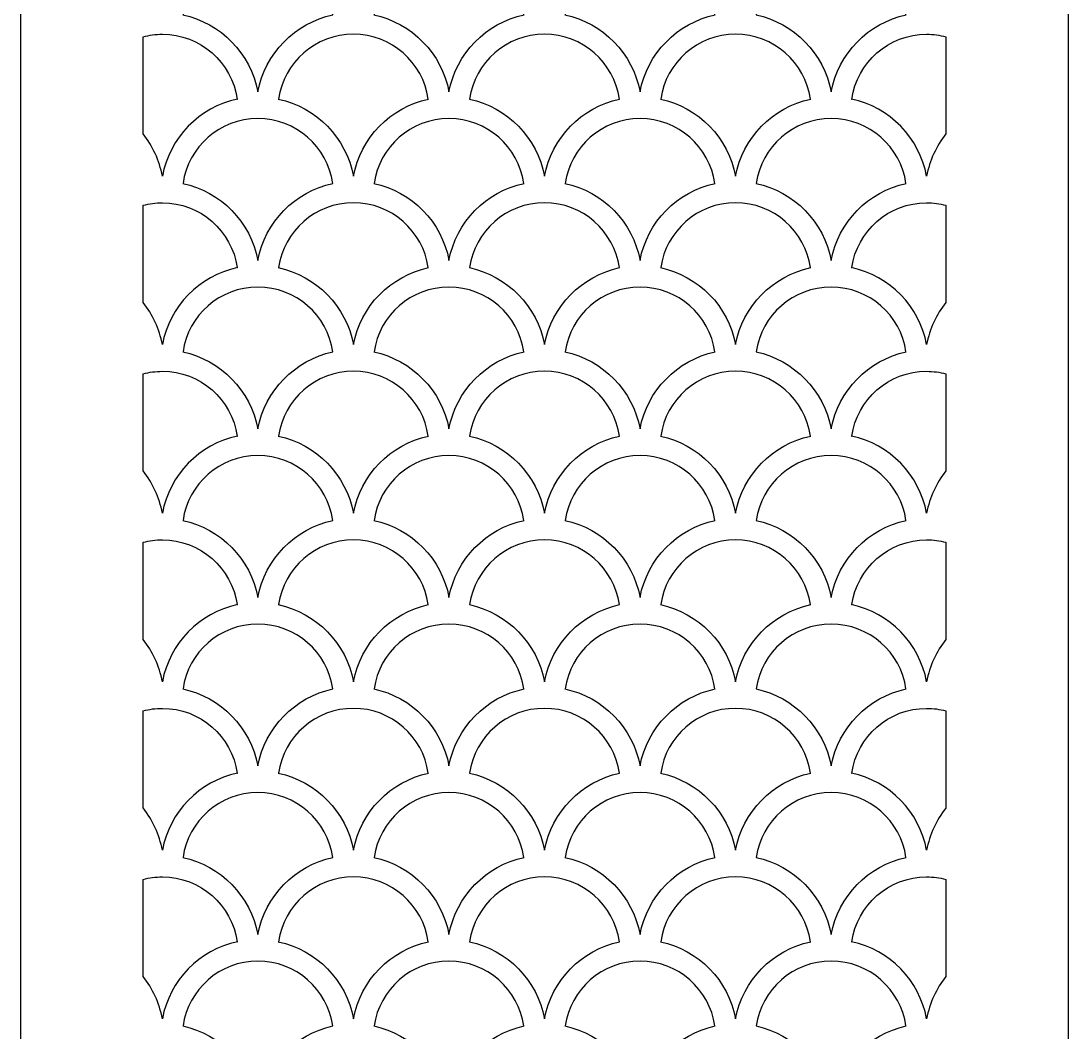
# Model space of a CAD drawing. Header units: centimetres. Extents: x -27 to -22.1, y -9 to 9.
# Drawn here: x -26.999 to -22.09, y -4.93 to -0.19 of the extents above; entities that cross this region are included whole.
import ezdxf

# ---------------------------------------------------------------- set-up
doc = ezdxf.new("R2010")
doc.units = ezdxf.units.CM
doc.header["$MEASUREMENT"] = 0
doc.layers.add('layer 1', color=7, linetype='Continuous')

msp = doc.modelspace()

# ---------------------------------------------------------------- linework, layer by layer
at = {"layer": 'layer 1', "color": 250}
msp.add_open_spline([(-22.09004, 9.00077), (-23.7264, 9.00077), (-25.36277, 9.00077), (-26.99913, 9.00077), (-26.99913, 9.00077), (-26.99913, 3.53168), (-26.99913, -1.93741), (-26.99913, -7.4065), (-26.99913, -7.4065), (-26.99912, -7.4065), (-26.9991, -7.4065), (-26.99909, -7.4065), (-26.99909, -7.4065), (-26.99909, -7.93741), (-26.99909, -8.46832), (-26.99909, -8.99923), (-26.99909, -8.99923), (-26.80818, -8.99923), (-26.61728, -8.99923), (-26.42637, -8.99923), (-26.42637, -8.99923), (-26.42637, -8.91741), (-26.42637, -8.83559), (-26.42637, -8.75377), (-26.42637, -8.75377), (-26.22443, -8.75377), (-26.02248, -8.75377), (-25.82054, -8.75377), (-25.82054, -8.75377), (-25.82054, -8.59389), (-25.82054, -8.43401), (-25.82054, -8.27413), (-25.82054, -8.27413), (-25.73885, -8.2725), (-25.65715, -8.27087), (-25.57545, -8.26924), (-25.57545, -8.26924), (-25.56094, -8.31061), (-25.54193, -8.34649), (-25.51037, -8.37815), (-25.51037, -8.37815), (-25.47945, -8.40916), (-25.44751, -8.42832), (-25.41, -8.43704), (-25.41, -8.43704), (-25.36034, -8.44859), (-25.3079, -8.44356), (-25.26804, -8.40879), (-25.26804, -8.40879), (-25.22947, -8.37513), (-25.20721, -8.32123), (-25.19922, -8.2698), (-25.19922, -8.2698), (-25.17639, -8.27211), (-25.15698, -8.27157), (-25.13867, -8.26895), (-25.13867, -8.26895), (-25.0473, -8.25588), (-25.00415, -8.19806), (-24.99643, -8.11089), (-24.99643, -8.11089), (-24.99454, -8.08953), (-24.99605, -8.06844), (-25.00283, -8.04987), (-25.00283, -8.04987), (-25.0014, -8.05023), (-24.99997, -8.05059), (-24.99853, -8.05094), (-24.99853, -8.05094), (-24.96629, -8.06209), (-24.93405, -8.07324), (-24.90181, -8.08439), (-24.90181, -8.08439), (-24.88246, -8.28194), (-24.7299, -8.43576), (-24.54456, -8.43576), (-24.54456, -8.43576), (-24.35923, -8.43576), (-24.20667, -8.28194), (-24.18732, -8.08439), (-24.18732, -8.08439), (-24.15508, -8.07324), (-24.12284, -8.06209), (-24.0906, -8.05094), (-24.0906, -8.05094), (-24.08916, -8.05059), (-24.08773, -8.05023), (-24.08629, -8.04987), (-24.08629, -8.04987), (-24.09308, -8.06844), (-24.09459, -8.08953), (-24.0927, -8.11089), (-24.0927, -8.11089), (-24.08498, -8.19806), (-24.04183, -8.25588), (-23.95046, -8.26895), (-23.95046, -8.26895), (-23.93215, -8.27157), (-23.91274, -8.27211), (-23.88991, -8.2698), (-23.88991, -8.2698), (-23.88192, -8.32123), (-23.85966, -8.37513), (-23.82109, -8.40879), (-23.82109, -8.40879), (-23.78123, -8.44356), (-23.72879, -8.44859), (-23.67913, -8.43704), (-23.67913, -8.43704), (-23.64162, -8.42832), (-23.60968, -8.40916), (-23.57877, -8.37815), (-23.57877, -8.37815), (-23.5472, -8.34649), (-23.52819, -8.31061), (-23.51368, -8.26924), (-23.51368, -8.26924), (-23.43198, -8.27087), (-23.35029, -8.2725), (-23.26859, -8.27413), (-23.26859, -8.27413), (-23.26859, -8.43401), (-23.26859, -8.59389), (-23.26859, -8.75377), (-23.26859, -8.75377), (-23.06665, -8.75377), (-22.8647, -8.75377), (-22.66276, -8.75377), (-22.66276, -8.75377), (-22.66276, -8.83559), (-22.66276, -8.91741), (-22.66276, -8.99923), (-22.66276, -8.99923), (-22.47186, -8.99923), (-22.28095, -8.99923), (-22.09004, -8.99923), (-22.09004, -8.99923), (-22.09004, -8.46832), (-22.09004, -7.93741), (-22.09004, -7.4065), (-22.09004, -7.4065), (-22.09004, -1.93741), (-22.09004, 3.53168), (-22.09004, 9.00077)], degree=3, knots=[0, 0, 0, 0, 0.027027, 0.027027, 0.027027, 0.027027, 0.0540541, 0.0540541, 0.0540541, 0.0540541, 0.0810811, 0.0810811, 0.0810811, 0.0810811, 0.1081081, 0.1081081, 0.1081081, 0.1081081, 0.1351351, 0.1351351, 0.1351351, 0.1351351, 0.1621622, 0.1621622, 0.1621622, 0.1621622, 0.1891892, 0.1891892, 0.1891892, 0.1891892, 0.2162162, 0.2162162, 0.2162162, 0.2162162, 0.2432432, 0.2432432, 0.2432432, 0.2432432, 0.2702703, 0.2702703, 0.2702703, 0.2702703, 0.2972973, 0.2972973, 0.2972973, 0.2972973, 0.3243243, 0.3243243, 0.3243243, 0.3243243, 0.3513514, 0.3513514, 0.3513514, 0.3513514, 0.3783784, 0.3783784, 0.3783784, 0.3783784, 0.4054054, 0.4054054, 0.4054054, 0.4054054, 0.4324324, 0.4324324, 0.4324324, 0.4324324, 0.4594595, 0.4594595, 0.4594595, 0.4594595, 0.4864865, 0.4864865, 0.4864865, 0.4864865, 0.5135135, 0.5135135, 0.5135135, 0.5135135, 0.5405405, 0.5405405, 0.5405405, 0.5405405, 0.5675676, 0.5675676, 0.5675676, 0.5675676, 0.5945946, 0.5945946, 0.5945946, 0.5945946, 0.6216216, 0.6216216, 0.6216216, 0.6216216, 0.6486486, 0.6486486, 0.6486486, 0.6486486, 0.6756757, 0.6756757, 0.6756757, 0.6756757, 0.7027027, 0.7027027, 0.7027027, 0.7027027, 0.7297297, 0.7297297, 0.7297297, 0.7297297, 0.7567568, 0.7567568, 0.7567568, 0.7567568, 0.7837838, 0.7837838, 0.7837838, 0.7837838, 0.8108108, 0.8108108, 0.8108108, 0.8108108, 0.8378378, 0.8378378, 0.8378378, 0.8378378, 0.8648649, 0.8648649, 0.8648649, 0.8648649, 0.8918919, 0.8918919, 0.8918919, 0.8918919, 0.9189189, 0.9189189, 0.9189189, 0.9189189, 0.9459459, 0.9459459, 0.9459459, 0.9459459, 1, 1, 1, 1], dxfattribs=at)
at = {"layer": 'layer 1', "color": 7}
for points in [[(-26.24037, -0.1609), (-26.23997, -0.1609), (-26.23957, -0.1609), (-26.23918, -0.1609), (-26.23918, -0.1609), (-26.21459, 0.01088), (-26.06685, 0.14297), (-25.88829, 0.14297), (-25.88829, 0.14297), (-25.70974, 0.14297), (-25.562, 0.01088), (-25.53741, -0.1609), (-25.53741, -0.1609), (-25.53703, -0.1609), (-25.53665, -0.1609), (-25.53627, -0.1609), (-25.53627, -0.1609), (-25.71477, -0.19912), (-25.85453, -0.34191), (-25.88832, -0.52202), (-25.88832, -0.52202), (-25.92212, -0.34191), (-26.06186, -0.19912), (-26.24037, -0.1609)], [(-25.34456, -0.1609), (-25.34416, -0.1609), (-25.34376, -0.1609), (-25.34336, -0.1609), (-25.34336, -0.1609), (-25.31878, 0.01088), (-25.17103, 0.14297), (-24.99248, 0.14297), (-24.99248, 0.14297), (-24.81392, 0.14297), (-24.66617, 0.01088), (-24.64159, -0.1609), (-24.64159, -0.1609), (-24.64122, -0.1609), (-24.64083, -0.1609), (-24.64046, -0.1609), (-24.64046, -0.1609), (-24.81896, -0.19912), (-24.95871, -0.34191), (-24.99251, -0.52202), (-24.99251, -0.52202), (-25.0263, -0.34191), (-25.16605, -0.19912), (-25.34456, -0.1609)], [(-24.44874, -0.1609), (-24.44834, -0.1609), (-24.44795, -0.1609), (-24.44755, -0.1609), (-24.44755, -0.1609), (-24.42296, 0.01088), (-24.27521, 0.14297), (-24.09666, 0.14297), (-24.09666, 0.14297), (-23.9181, 0.14297), (-23.77036, 0.01088), (-23.74578, -0.1609), (-23.74578, -0.1609), (-23.7454, -0.1609), (-23.74502, -0.1609), (-23.74464, -0.1609), (-23.74464, -0.1609), (-23.92315, -0.19912), (-24.0629, -0.34191), (-24.09669, -0.52202), (-24.09669, -0.52202), (-24.13048, -0.34191), (-24.27024, -0.19912), (-24.44874, -0.1609)], [(-23.55293, -0.1609), (-23.55253, -0.1609), (-23.55213, -0.1609), (-23.55173, -0.1609), (-23.55173, -0.1609), (-23.52714, 0.01088), (-23.37941, 0.14297), (-23.20085, 0.14297), (-23.20085, 0.14297), (-23.02229, 0.14297), (-22.87455, 0.01088), (-22.84996, -0.1609), (-22.84996, -0.1609), (-22.84958, -0.1609), (-22.84921, -0.1609), (-22.84882, -0.1609), (-22.84882, -0.1609), (-23.02733, -0.19912), (-23.16707, -0.34191), (-23.20088, -0.52202), (-23.20088, -0.52202), (-23.23467, -0.34191), (-23.37442, -0.19912), (-23.55293, -0.1609)], [(-26.4264, -0.26364), (-26.4264, -0.41549), (-26.4264, -0.56736), (-26.4264, -0.71922), (-26.4264, -0.71922), (-26.38166, -0.77583), (-26.35006, -0.84331), (-26.33623, -0.91704), (-26.33623, -0.91704), (-26.30244, -0.73693), (-26.16268, -0.59414), (-25.98418, -0.55591), (-25.98418, -0.55591), (-25.98457, -0.55591), (-25.98496, -0.55591), (-25.98535, -0.55591), (-25.98535, -0.55591), (-26.00993, -0.38414), (-26.15767, -0.25205), (-26.33623, -0.25205), (-26.33623, -0.25205), (-26.36739, -0.25205), (-26.39761, -0.25609), (-26.4264, -0.26364)], [(-25.79246, -0.55591), (-25.79208, -0.55591), (-25.79168, -0.55591), (-25.7913, -0.55591), (-25.7913, -0.55591), (-25.76672, -0.38414), (-25.61897, -0.25205), (-25.44042, -0.25205), (-25.44042, -0.25205), (-25.26186, -0.25205), (-25.11411, -0.38414), (-25.08953, -0.55591), (-25.08953, -0.55591), (-25.08914, -0.55591), (-25.08876, -0.55591), (-25.08837, -0.55591), (-25.08837, -0.55591), (-25.26687, -0.59414), (-25.40662, -0.73693), (-25.44041, -0.91704), (-25.44041, -0.91704), (-25.4742, -0.73693), (-25.61396, -0.59414), (-25.79246, -0.55591)], [(-24.89665, -0.55591), (-24.89625, -0.55591), (-24.89587, -0.55591), (-24.89548, -0.55591), (-24.89548, -0.55591), (-24.8709, -0.38414), (-24.72316, -0.25205), (-24.5446, -0.25205), (-24.5446, -0.25205), (-24.36604, -0.25205), (-24.2183, -0.38414), (-24.19372, -0.55591), (-24.19372, -0.55591), (-24.19333, -0.55591), (-24.19294, -0.55591), (-24.19254, -0.55591), (-24.19254, -0.55591), (-24.37105, -0.59414), (-24.5108, -0.73693), (-24.54459, -0.91704), (-24.54459, -0.91704), (-24.57839, -0.73693), (-24.71815, -0.59414), (-24.89665, -0.55591)], [(-24.00082, -0.55591), (-24.00044, -0.55591), (-24.00005, -0.55591), (-23.99967, -0.55591), (-23.99967, -0.55591), (-23.97508, -0.38414), (-23.82734, -0.25205), (-23.64878, -0.25205), (-23.64878, -0.25205), (-23.47023, -0.25205), (-23.32248, -0.38414), (-23.2979, -0.55591), (-23.2979, -0.55591), (-23.2975, -0.55591), (-23.29712, -0.55591), (-23.29673, -0.55591), (-23.29673, -0.55591), (-23.47523, -0.59414), (-23.61499, -0.73693), (-23.64878, -0.91704), (-23.64878, -0.91704), (-23.68258, -0.73693), (-23.82232, -0.59414), (-24.00082, -0.55591)], [(-22.66276, -0.71919), (-22.66276, -0.56734), (-22.66276, -0.41549), (-22.66276, -0.26365), (-22.66276, -0.26365), (-22.69157, -0.25609), (-22.7218, -0.25205), (-22.75297, -0.25205), (-22.75297, -0.25205), (-22.93153, -0.25205), (-23.07926, -0.38414), (-23.10385, -0.55591), (-23.10385, -0.55591), (-23.10424, -0.55591), (-23.10462, -0.55591), (-23.10501, -0.55591), (-23.10501, -0.55591), (-22.92651, -0.59414), (-22.78676, -0.73693), (-22.75297, -0.91704), (-22.75297, -0.91704), (-22.73913, -0.8433), (-22.70752, -0.77581), (-22.66276, -0.71919)], [(-26.24036, -0.95093), (-26.23998, -0.95093), (-26.23959, -0.95093), (-26.23921, -0.95093), (-26.23921, -0.95093), (-26.21462, -0.77916), (-26.06688, -0.64706), (-25.88832, -0.64706), (-25.88832, -0.64706), (-25.70976, -0.64706), (-25.56203, -0.77916), (-25.53744, -0.95093), (-25.53744, -0.95093), (-25.53705, -0.95093), (-25.53665, -0.95093), (-25.53626, -0.95093), (-25.53626, -0.95093), (-25.71477, -0.98916), (-25.85452, -1.13194), (-25.88831, -1.31206), (-25.88831, -1.31206), (-25.92212, -1.13194), (-26.06186, -0.98916), (-26.24036, -0.95093)], [(-25.34455, -0.95093), (-25.34417, -0.95093), (-25.34378, -0.95093), (-25.34339, -0.95093), (-25.34339, -0.95093), (-25.3188, -0.77916), (-25.17106, -0.64706), (-24.99251, -0.64706), (-24.99251, -0.64706), (-24.81395, -0.64706), (-24.66621, -0.77916), (-24.64162, -0.95093), (-24.64162, -0.95093), (-24.64123, -0.95093), (-24.64084, -0.95093), (-24.64045, -0.95093), (-24.64045, -0.95093), (-24.81895, -0.98916), (-24.95871, -1.13194), (-24.9925, -1.31206), (-24.9925, -1.31206), (-25.02629, -1.13194), (-25.16604, -0.98916), (-25.34455, -0.95093)], [(-24.44874, -0.95093), (-24.44835, -0.95093), (-24.44797, -0.95093), (-24.44757, -0.95093), (-24.44757, -0.95093), (-24.42299, -0.77916), (-24.27525, -0.64706), (-24.09669, -0.64706), (-24.09669, -0.64706), (-23.91813, -0.64706), (-23.77039, -0.77916), (-23.74581, -0.95093), (-23.74581, -0.95093), (-23.74542, -0.95093), (-23.74503, -0.95093), (-23.74464, -0.95093), (-23.74464, -0.95093), (-23.92314, -0.98916), (-24.06289, -1.13194), (-24.09669, -1.31206), (-24.09669, -1.31206), (-24.13048, -1.13194), (-24.27023, -0.98916), (-24.44874, -0.95093)], [(-23.55292, -0.95093), (-23.55254, -0.95093), (-23.55214, -0.95093), (-23.55176, -0.95093), (-23.55176, -0.95093), (-23.52718, -0.77916), (-23.37943, -0.64706), (-23.20088, -0.64706), (-23.20088, -0.64706), (-23.02232, -0.64706), (-22.87457, -0.77916), (-22.84999, -0.95093), (-22.84999, -0.95093), (-22.8496, -0.95093), (-22.84921, -0.95093), (-22.84882, -0.95093), (-22.84882, -0.95093), (-23.02733, -0.98916), (-23.16707, -1.13194), (-23.20087, -1.31206), (-23.20087, -1.31206), (-23.23466, -1.13194), (-23.37442, -0.98916), (-23.55292, -0.95093)], [(-26.4264, -1.05368), (-26.4264, -1.20553), (-26.4264, -1.3574), (-26.4264, -1.50925), (-26.4264, -1.50925), (-26.38166, -1.56586), (-26.35006, -1.63334), (-26.33622, -1.70708), (-26.33622, -1.70708), (-26.30243, -1.52696), (-26.16268, -1.38418), (-25.98417, -1.34595), (-25.98417, -1.34595), (-25.98456, -1.34595), (-25.98495, -1.34595), (-25.98534, -1.34595), (-25.98534, -1.34595), (-26.00993, -1.17418), (-26.15767, -1.04208), (-26.33623, -1.04208), (-26.33623, -1.04208), (-26.36739, -1.04208), (-26.39761, -1.04612), (-26.4264, -1.05368)], [(-25.79246, -1.34595), (-25.79207, -1.34595), (-25.79168, -1.34595), (-25.79129, -1.34595), (-25.79129, -1.34595), (-25.76671, -1.17418), (-25.61897, -1.04208), (-25.44041, -1.04208), (-25.44041, -1.04208), (-25.26186, -1.04208), (-25.11411, -1.17418), (-25.08953, -1.34595), (-25.08953, -1.34595), (-25.08914, -1.34595), (-25.08875, -1.34595), (-25.08836, -1.34595), (-25.08836, -1.34595), (-25.26686, -1.38418), (-25.40661, -1.52696), (-25.44041, -1.70708), (-25.44041, -1.70708), (-25.4742, -1.52696), (-25.61396, -1.38418), (-25.79246, -1.34595)], [(-24.89664, -1.34595), (-24.89625, -1.34595), (-24.89586, -1.34595), (-24.89548, -1.34595), (-24.89548, -1.34595), (-24.8709, -1.17418), (-24.72315, -1.04208), (-24.54459, -1.04208), (-24.54459, -1.04208), (-24.36604, -1.04208), (-24.21829, -1.17418), (-24.19371, -1.34595), (-24.19371, -1.34595), (-24.19332, -1.34595), (-24.19294, -1.34595), (-24.19254, -1.34595), (-24.19254, -1.34595), (-24.37104, -1.38418), (-24.5108, -1.52696), (-24.54459, -1.70708), (-24.54459, -1.70708), (-24.57839, -1.52696), (-24.71814, -1.38418), (-24.89664, -1.34595)], [(-24.00082, -1.34595), (-24.00043, -1.34595), (-24.00005, -1.34595), (-23.99966, -1.34595), (-23.99966, -1.34595), (-23.97508, -1.17418), (-23.82734, -1.04208), (-23.64878, -1.04208), (-23.64878, -1.04208), (-23.47022, -1.04208), (-23.32248, -1.17418), (-23.2979, -1.34595), (-23.2979, -1.34595), (-23.2975, -1.34595), (-23.29711, -1.34595), (-23.29672, -1.34595), (-23.29672, -1.34595), (-23.47523, -1.38418), (-23.61498, -1.52696), (-23.64877, -1.70708), (-23.64877, -1.70708), (-23.68257, -1.52696), (-23.82232, -1.38418), (-24.00082, -1.34595)], [(-22.66276, -1.50923), (-22.66276, -1.35739), (-22.66276, -1.20553), (-22.66276, -1.05368), (-22.66276, -1.05368), (-22.69156, -1.04612), (-22.7218, -1.04208), (-22.75297, -1.04208), (-22.75297, -1.04208), (-22.93152, -1.04208), (-23.07926, -1.17418), (-23.10385, -1.34595), (-23.10385, -1.34595), (-23.10423, -1.34595), (-23.10462, -1.34595), (-23.10501, -1.34595), (-23.10501, -1.34595), (-22.9265, -1.38418), (-22.78675, -1.52696), (-22.75296, -1.70708), (-22.75296, -1.70708), (-22.73913, -1.63333), (-22.70752, -1.56585), (-22.66276, -1.50923)], [(-26.24036, -1.74096), (-26.23997, -1.74096), (-26.23959, -1.74096), (-26.2392, -1.74096), (-26.2392, -1.74096), (-26.21462, -1.56919), (-26.06687, -1.4371), (-25.88831, -1.4371), (-25.88831, -1.4371), (-25.70976, -1.4371), (-25.56202, -1.56919), (-25.53744, -1.74096), (-25.53744, -1.74096), (-25.53705, -1.74096), (-25.53665, -1.74096), (-25.53626, -1.74096), (-25.53626, -1.74096), (-25.71476, -1.7792), (-25.85452, -1.92198), (-25.88831, -2.10209), (-25.88831, -2.10209), (-25.92211, -1.92198), (-26.06186, -1.7792), (-26.24036, -1.74096)], [(-25.34455, -1.74096), (-25.34416, -1.74096), (-25.34377, -1.74096), (-25.34339, -1.74096), (-25.34339, -1.74096), (-25.3188, -1.56919), (-25.17106, -1.4371), (-24.9925, -1.4371), (-24.9925, -1.4371), (-24.81394, -1.4371), (-24.66621, -1.56919), (-24.64162, -1.74096), (-24.64162, -1.74096), (-24.64123, -1.74096), (-24.64084, -1.74096), (-24.64045, -1.74096), (-24.64045, -1.74096), (-24.81895, -1.7792), (-24.9587, -1.92198), (-24.99249, -2.10209), (-24.99249, -2.10209), (-25.02629, -1.92198), (-25.16604, -1.7792), (-25.34455, -1.74096)], [(-24.44873, -1.74096), (-24.44835, -1.74096), (-24.44796, -1.74096), (-24.44757, -1.74096), (-24.44757, -1.74096), (-24.42299, -1.56919), (-24.27524, -1.4371), (-24.09669, -1.4371), (-24.09669, -1.4371), (-23.91813, -1.4371), (-23.77039, -1.56919), (-23.7458, -1.74096), (-23.7458, -1.74096), (-23.74541, -1.74096), (-23.74502, -1.74096), (-23.74463, -1.74096), (-23.74463, -1.74096), (-23.92314, -1.7792), (-24.06289, -1.92198), (-24.09668, -2.10209), (-24.09668, -2.10209), (-24.13047, -1.92198), (-24.27023, -1.7792), (-24.44873, -1.74096)], [(-23.55292, -1.74096), (-23.55253, -1.74096), (-23.55214, -1.74096), (-23.55175, -1.74096), (-23.55175, -1.74096), (-23.52717, -1.56919), (-23.37943, -1.4371), (-23.20087, -1.4371), (-23.20087, -1.4371), (-23.02231, -1.4371), (-22.87457, -1.56919), (-22.84999, -1.74096), (-22.84999, -1.74096), (-22.8496, -1.74096), (-22.84921, -1.74096), (-22.84882, -1.74096), (-22.84882, -1.74096), (-23.02732, -1.7792), (-23.16707, -1.92198), (-23.20087, -2.10209), (-23.20087, -2.10209), (-23.23466, -1.92198), (-23.37442, -1.7792), (-23.55292, -1.74096)], [(-26.4264, -1.84371), (-26.4264, -1.99557), (-26.4264, -2.14743), (-26.4264, -2.29928), (-26.4264, -2.29928), (-26.38166, -2.35589), (-26.35006, -2.42337), (-26.33622, -2.49711), (-26.33622, -2.49711), (-26.30243, -2.31699), (-26.16267, -2.17422), (-25.98417, -2.13598), (-25.98417, -2.13598), (-25.98456, -2.13598), (-25.98495, -2.13598), (-25.98534, -2.13598), (-25.98534, -2.13598), (-26.00993, -1.96421), (-26.15766, -1.83212), (-26.33622, -1.83212), (-26.33622, -1.83212), (-26.36738, -1.83212), (-26.39761, -1.83616), (-26.4264, -1.84371)], [(-25.79245, -2.13598), (-25.79207, -2.13598), (-25.79168, -2.13598), (-25.79129, -2.13598), (-25.79129, -2.13598), (-25.76671, -1.96421), (-25.61897, -1.83212), (-25.44041, -1.83212), (-25.44041, -1.83212), (-25.26185, -1.83212), (-25.11411, -1.96421), (-25.08952, -2.13598), (-25.08952, -2.13598), (-25.08913, -2.13598), (-25.08874, -2.13598), (-25.08835, -2.13598), (-25.08835, -2.13598), (-25.26686, -2.17422), (-25.40661, -2.31699), (-25.44041, -2.49711), (-25.44041, -2.49711), (-25.4742, -2.31699), (-25.61395, -2.17422), (-25.79245, -2.13598)], [(-24.89664, -2.13598), (-24.89625, -2.13598), (-24.89586, -2.13598), (-24.89547, -2.13598), (-24.89547, -2.13598), (-24.87089, -1.96421), (-24.72315, -1.83212), (-24.54459, -1.83212), (-24.54459, -1.83212), (-24.36604, -1.83212), (-24.21829, -1.96421), (-24.19371, -2.13598), (-24.19371, -2.13598), (-24.19332, -2.13598), (-24.19293, -2.13598), (-24.19254, -2.13598), (-24.19254, -2.13598), (-24.37104, -2.17422), (-24.51079, -2.31699), (-24.54459, -2.49711), (-24.54459, -2.49711), (-24.57838, -2.31699), (-24.71814, -2.17422), (-24.89664, -2.13598)], [(-24.00082, -2.13598), (-24.00043, -2.13598), (-24.00004, -2.13598), (-23.99966, -2.13598), (-23.99966, -2.13598), (-23.97508, -1.96421), (-23.82733, -1.83212), (-23.64877, -1.83212), (-23.64877, -1.83212), (-23.47022, -1.83212), (-23.32248, -1.96421), (-23.29789, -2.13598), (-23.29789, -2.13598), (-23.2975, -2.13598), (-23.29711, -2.13598), (-23.29672, -2.13598), (-23.29672, -2.13598), (-23.47522, -2.17422), (-23.61498, -2.31699), (-23.64877, -2.49711), (-23.64877, -2.49711), (-23.68257, -2.31699), (-23.82232, -2.17422), (-24.00082, -2.13598)], [(-22.66276, -2.29927), (-22.66276, -2.14742), (-22.66276, -1.99557), (-22.66276, -1.84371), (-22.66276, -1.84371), (-22.69156, -1.83616), (-22.7218, -1.83212), (-22.75296, -1.83212), (-22.75296, -1.83212), (-22.93152, -1.83212), (-23.07925, -1.96421), (-23.10384, -2.13598), (-23.10384, -2.13598), (-23.10423, -2.13598), (-23.10462, -2.13598), (-23.105, -2.13598), (-23.105, -2.13598), (-22.9265, -2.17422), (-22.78675, -2.31699), (-22.75296, -2.49711), (-22.75296, -2.49711), (-22.73912, -2.42337), (-22.70751, -2.35589), (-22.66276, -2.29927)], [(-26.24036, -2.531), (-26.23997, -2.531), (-26.23958, -2.531), (-26.2392, -2.531), (-26.2392, -2.531), (-26.21461, -2.35923), (-26.06687, -2.22714), (-25.88831, -2.22714), (-25.88831, -2.22714), (-25.70976, -2.22714), (-25.56202, -2.35923), (-25.53743, -2.531), (-25.53743, -2.531), (-25.53705, -2.531), (-25.53665, -2.531), (-25.53626, -2.531), (-25.53626, -2.531), (-25.71476, -2.56924), (-25.85451, -2.71201), (-25.88831, -2.89213), (-25.88831, -2.89213), (-25.92211, -2.71201), (-26.06186, -2.56924), (-26.24036, -2.531)], [(-25.34454, -2.531), (-25.34416, -2.531), (-25.34377, -2.531), (-25.34338, -2.531), (-25.34338, -2.531), (-25.3188, -2.35923), (-25.17105, -2.22714), (-24.99249, -2.22714), (-24.99249, -2.22714), (-24.81394, -2.22714), (-24.6662, -2.35923), (-24.64162, -2.531), (-24.64162, -2.531), (-24.64122, -2.531), (-24.64083, -2.531), (-24.64044, -2.531), (-24.64044, -2.531), (-24.81894, -2.56924), (-24.9587, -2.71201), (-24.99249, -2.89213), (-24.99249, -2.89213), (-25.02629, -2.71201), (-25.16603, -2.56924), (-25.34454, -2.531)], [(-24.44873, -2.531), (-24.44834, -2.531), (-24.44796, -2.531), (-24.44757, -2.531), (-24.44757, -2.531), (-24.42298, -2.35923), (-24.27524, -2.22714), (-24.09668, -2.22714), (-24.09668, -2.22714), (-23.91812, -2.22714), (-23.77039, -2.35923), (-23.7458, -2.531), (-23.7458, -2.531), (-23.74541, -2.531), (-23.74502, -2.531), (-23.74463, -2.531), (-23.74463, -2.531), (-23.92313, -2.56924), (-24.06288, -2.71201), (-24.09668, -2.89213), (-24.09668, -2.89213), (-24.13047, -2.71201), (-24.27022, -2.56924), (-24.44873, -2.531)], [(-23.55291, -2.531), (-23.55253, -2.531), (-23.55214, -2.531), (-23.55175, -2.531), (-23.55175, -2.531), (-23.52717, -2.35923), (-23.37942, -2.22714), (-23.20087, -2.22714), (-23.20087, -2.22714), (-23.02231, -2.22714), (-22.87456, -2.35923), (-22.84998, -2.531), (-22.84998, -2.531), (-22.84959, -2.531), (-22.8492, -2.531), (-22.84882, -2.531), (-22.84882, -2.531), (-23.02732, -2.56924), (-23.16707, -2.71201), (-23.20086, -2.89213), (-23.20086, -2.89213), (-23.23465, -2.71201), (-23.37441, -2.56924), (-23.55291, -2.531)], [(-26.4264, -2.63374), (-26.4264, -2.7856), (-26.4264, -2.93746), (-26.4264, -3.08931), (-26.4264, -3.08931), (-26.38166, -3.14593), (-26.35006, -3.2134), (-26.33621, -3.28715), (-26.33621, -3.28715), (-26.30242, -3.10703), (-26.16266, -2.96426), (-25.98416, -2.92602), (-25.98416, -2.92602), (-25.98455, -2.92602), (-25.98494, -2.92602), (-25.98533, -2.92602), (-25.98533, -2.92602), (-26.00992, -2.75425), (-26.15766, -2.62215), (-26.33622, -2.62215), (-26.33622, -2.62215), (-26.36738, -2.62215), (-26.39761, -2.62619), (-26.4264, -2.63374)], [(-25.79245, -2.92602), (-25.79206, -2.92602), (-25.79168, -2.92602), (-25.79129, -2.92602), (-25.79129, -2.92602), (-25.7667, -2.75425), (-25.61897, -2.62215), (-25.44041, -2.62215), (-25.44041, -2.62215), (-25.26185, -2.62215), (-25.11411, -2.75425), (-25.08952, -2.92602), (-25.08952, -2.92602), (-25.08913, -2.92602), (-25.08874, -2.92602), (-25.08835, -2.92602), (-25.08835, -2.92602), (-25.26686, -2.96426), (-25.40661, -3.10703), (-25.4404, -3.28715), (-25.4404, -3.28715), (-25.47419, -3.10703), (-25.61395, -2.96426), (-25.79245, -2.92602)], [(-24.89663, -2.92602), (-24.89625, -2.92602), (-24.89586, -2.92602), (-24.89547, -2.92602), (-24.89547, -2.92602), (-24.87089, -2.75425), (-24.72314, -2.62215), (-24.54459, -2.62215), (-24.54459, -2.62215), (-24.36604, -2.62215), (-24.21828, -2.75425), (-24.1937, -2.92602), (-24.1937, -2.92602), (-24.19331, -2.92602), (-24.19293, -2.92602), (-24.19253, -2.92602), (-24.19253, -2.92602), (-24.37104, -2.96426), (-24.51079, -3.10703), (-24.54459, -3.28715), (-24.54459, -3.28715), (-24.57838, -3.10703), (-24.71813, -2.96426), (-24.89663, -2.92602)], [(-24.00082, -2.92602), (-24.00042, -2.92602), (-24.00004, -2.92602), (-23.99965, -2.92602), (-23.99965, -2.92602), (-23.97507, -2.75425), (-23.82733, -2.62215), (-23.64877, -2.62215), (-23.64877, -2.62215), (-23.47021, -2.62215), (-23.32247, -2.75425), (-23.29789, -2.92602), (-23.29789, -2.92602), (-23.2975, -2.92602), (-23.29711, -2.92602), (-23.29671, -2.92602), (-23.29671, -2.92602), (-23.47522, -2.96426), (-23.61497, -3.10703), (-23.64877, -3.28715), (-23.64877, -3.28715), (-23.68256, -3.10703), (-23.82232, -2.96426), (-24.00082, -2.92602)], [(-22.66276, -3.08932), (-22.66276, -2.93746), (-22.66276, -2.78561), (-22.66276, -2.63375), (-22.66276, -2.63375), (-22.69156, -2.62619), (-22.72179, -2.62215), (-22.75296, -2.62215), (-22.75296, -2.62215), (-22.93151, -2.62215), (-23.07925, -2.75425), (-23.10384, -2.92602), (-23.10384, -2.92602), (-23.10423, -2.92602), (-23.10461, -2.92602), (-23.105, -2.92602), (-23.105, -2.92602), (-22.92649, -2.96426), (-22.78675, -3.10703), (-22.75295, -3.28715), (-22.75295, -3.28715), (-22.73912, -3.21341), (-22.70751, -3.14593), (-22.66276, -3.08932)], [(-26.24036, -3.32103), (-26.23997, -3.32103), (-26.23957, -3.32103), (-26.23919, -3.32103), (-26.23919, -3.32103), (-26.21461, -3.14927), (-26.06686, -3.01717), (-25.88831, -3.01717), (-25.88831, -3.01717), (-25.70976, -3.01717), (-25.56201, -3.14927), (-25.53743, -3.32103), (-25.53743, -3.32103), (-25.53704, -3.32103), (-25.53665, -3.32103), (-25.53626, -3.32103), (-25.53626, -3.32103), (-25.71476, -3.35927), (-25.85451, -3.50205), (-25.88831, -3.68217), (-25.88831, -3.68217), (-25.9221, -3.50205), (-26.06185, -3.35927), (-26.24036, -3.32103)], [(-25.34454, -3.32103), (-25.34415, -3.32103), (-25.34377, -3.32103), (-25.34338, -3.32103), (-25.34338, -3.32103), (-25.3188, -3.14927), (-25.17105, -3.01717), (-24.99249, -3.01717), (-24.99249, -3.01717), (-24.81393, -3.01717), (-24.6662, -3.14927), (-24.64162, -3.32103), (-24.64162, -3.32103), (-24.64122, -3.32103), (-24.64083, -3.32103), (-24.64044, -3.32103), (-24.64044, -3.32103), (-24.81894, -3.35927), (-24.95869, -3.50205), (-24.99249, -3.68217), (-24.99249, -3.68217), (-25.02629, -3.50205), (-25.16603, -3.35927), (-25.34454, -3.32103)], [(-24.44872, -3.32103), (-24.44834, -3.32103), (-24.44795, -3.32103), (-24.44757, -3.32103), (-24.44757, -3.32103), (-24.42298, -3.14927), (-24.27523, -3.01717), (-24.09668, -3.01717), (-24.09668, -3.01717), (-23.91812, -3.01717), (-23.77038, -3.14927), (-23.74579, -3.32103), (-23.74579, -3.32103), (-23.7454, -3.32103), (-23.74501, -3.32103), (-23.74462, -3.32103), (-23.74462, -3.32103), (-23.92312, -3.35927), (-24.06288, -3.50205), (-24.09667, -3.68217), (-24.09667, -3.68217), (-24.13046, -3.50205), (-24.27021, -3.35927), (-24.44872, -3.32103)], [(-23.55291, -3.32103), (-23.55252, -3.32103), (-23.55214, -3.32103), (-23.55174, -3.32103), (-23.55174, -3.32103), (-23.52716, -3.14927), (-23.37942, -3.01717), (-23.20086, -3.01717), (-23.20086, -3.01717), (-23.0223, -3.01717), (-22.87456, -3.14927), (-22.84998, -3.32103), (-22.84998, -3.32103), (-22.84959, -3.32103), (-22.8492, -3.32103), (-22.84881, -3.32103), (-22.84881, -3.32103), (-23.02731, -3.35927), (-23.16707, -3.50205), (-23.20086, -3.68217), (-23.20086, -3.68217), (-23.23465, -3.50205), (-23.37441, -3.35927), (-23.55291, -3.32103)], [(-26.4264, -3.42378), (-26.4264, -3.57564), (-26.4264, -3.72749), (-26.4264, -3.87934), (-26.4264, -3.87934), (-26.38165, -3.93596), (-26.35005, -4.00344), (-26.33621, -4.07719), (-26.33621, -4.07719), (-26.30242, -3.89707), (-26.16266, -3.75429), (-25.98416, -3.71605), (-25.98416, -3.71605), (-25.98455, -3.71605), (-25.98494, -3.71605), (-25.98533, -3.71605), (-25.98533, -3.71605), (-26.00992, -3.54428), (-26.15765, -3.4122), (-26.33621, -3.4122), (-26.33621, -3.4122), (-26.36738, -3.4122), (-26.39761, -3.41623), (-26.4264, -3.42378)], [(-25.79244, -3.71605), (-25.79206, -3.71605), (-25.79167, -3.71605), (-25.79129, -3.71605), (-25.79129, -3.71605), (-25.7667, -3.54428), (-25.61896, -3.4122), (-25.4404, -3.4122), (-25.4404, -3.4122), (-25.26184, -3.4122), (-25.1141, -3.54428), (-25.08951, -3.71605), (-25.08951, -3.71605), (-25.08912, -3.71605), (-25.08873, -3.71605), (-25.08835, -3.71605), (-25.08835, -3.71605), (-25.26685, -3.75429), (-25.40661, -3.89707), (-25.4404, -4.07719), (-25.4404, -4.07719), (-25.47419, -3.89707), (-25.61394, -3.75429), (-25.79244, -3.71605)], [(-24.89663, -3.71605), (-24.89624, -3.71605), (-24.89586, -3.71605), (-24.89546, -3.71605), (-24.89546, -3.71605), (-24.87088, -3.54428), (-24.72314, -3.4122), (-24.54459, -3.4122), (-24.54459, -3.4122), (-24.36603, -3.4122), (-24.21828, -3.54428), (-24.1937, -3.71605), (-24.1937, -3.71605), (-24.19331, -3.71605), (-24.19292, -3.71605), (-24.19253, -3.71605), (-24.19253, -3.71605), (-24.37104, -3.75429), (-24.51078, -3.89707), (-24.54458, -4.07719), (-24.54458, -4.07719), (-24.57838, -3.89707), (-24.71813, -3.75429), (-24.89663, -3.71605)], [(-24.00081, -3.71605), (-24.00042, -3.71605), (-24.00003, -3.71605), (-23.99965, -3.71605), (-23.99965, -3.71605), (-23.97507, -3.54428), (-23.82732, -3.4122), (-23.64877, -3.4122), (-23.64877, -3.4122), (-23.47021, -3.4122), (-23.32247, -3.54428), (-23.29789, -3.71605), (-23.29789, -3.71605), (-23.2975, -3.71605), (-23.29711, -3.71605), (-23.29671, -3.71605), (-23.29671, -3.71605), (-23.47521, -3.75429), (-23.61497, -3.89707), (-23.64877, -4.07719), (-23.64877, -4.07719), (-23.68256, -3.89707), (-23.82231, -3.75429), (-24.00081, -3.71605)], [(-22.66276, -3.87936), (-22.66276, -3.7275), (-22.66276, -3.57565), (-22.66276, -3.42378), (-22.66276, -3.42378), (-22.69156, -3.41623), (-22.72179, -3.4122), (-22.75295, -3.4122), (-22.75295, -3.4122), (-22.93151, -3.4122), (-23.07925, -3.54428), (-23.10383, -3.71605), (-23.10383, -3.71605), (-23.10422, -3.71605), (-23.10461, -3.71605), (-23.10499, -3.71605), (-23.10499, -3.71605), (-22.92649, -3.75429), (-22.78675, -3.89707), (-22.75294, -4.07719), (-22.75294, -4.07719), (-22.73911, -4.00344), (-22.70751, -3.93597), (-22.66276, -3.87936)], [(-26.24036, -4.11107), (-26.23997, -4.11107), (-26.23957, -4.11107), (-26.23918, -4.11107), (-26.23918, -4.11107), (-26.2146, -3.9393), (-26.06686, -3.80722), (-25.88831, -3.80722), (-25.88831, -3.80722), (-25.70975, -3.80722), (-25.56201, -3.9393), (-25.53742, -4.11107), (-25.53742, -4.11107), (-25.53703, -4.11107), (-25.53665, -4.11107), (-25.53626, -4.11107), (-25.53626, -4.11107), (-25.71476, -4.14931), (-25.8545, -4.29208), (-25.88831, -4.47221), (-25.88831, -4.47221), (-25.9221, -4.29208), (-26.06185, -4.14931), (-26.24036, -4.11107)], [(-25.34454, -4.11107), (-25.34415, -4.11107), (-25.34376, -4.11107), (-25.34338, -4.11107), (-25.34338, -4.11107), (-25.31879, -3.9393), (-25.17104, -3.80722), (-24.99249, -3.80722), (-24.99249, -3.80722), (-24.81393, -3.80722), (-24.66619, -3.9393), (-24.64161, -4.11107), (-24.64161, -4.11107), (-24.64122, -4.11107), (-24.64082, -4.11107), (-24.64043, -4.11107), (-24.64043, -4.11107), (-24.81893, -4.14931), (-24.95869, -4.29208), (-24.99248, -4.47221), (-24.99248, -4.47221), (-25.02628, -4.29208), (-25.16603, -4.14931), (-25.34454, -4.11107)], [(-24.44872, -4.11107), (-24.44833, -4.11107), (-24.44795, -4.11107), (-24.44756, -4.11107), (-24.44756, -4.11107), (-24.42297, -3.9393), (-24.27523, -3.80722), (-24.09667, -3.80722), (-24.09667, -3.80722), (-23.91811, -3.80722), (-23.77038, -3.9393), (-23.74579, -4.11107), (-23.74579, -4.11107), (-23.7454, -4.11107), (-23.74501, -4.11107), (-23.74462, -4.11107), (-23.74462, -4.11107), (-23.92312, -4.14931), (-24.06287, -4.29208), (-24.09667, -4.47221), (-24.09667, -4.47221), (-24.13046, -4.29208), (-24.27021, -4.14931), (-24.44872, -4.11107)], [(-23.5529, -4.11107), (-23.55252, -4.11107), (-23.55213, -4.11107), (-23.55174, -4.11107), (-23.55174, -4.11107), (-23.52716, -3.9393), (-23.37942, -3.80722), (-23.20086, -3.80722), (-23.20086, -3.80722), (-23.0223, -3.80722), (-22.87456, -3.9393), (-22.84997, -4.11107), (-22.84997, -4.11107), (-22.84958, -4.11107), (-22.84919, -4.11107), (-22.8488, -4.11107), (-22.8488, -4.11107), (-23.0273, -4.14931), (-23.16707, -4.29208), (-23.20086, -4.47221), (-23.20086, -4.47221), (-23.23464, -4.29208), (-23.3744, -4.14931), (-23.5529, -4.11107)], [(-26.4264, -4.21382), (-26.4264, -4.36567), (-26.4264, -4.51752), (-26.4264, -4.66937), (-26.4264, -4.66937), (-26.38165, -4.72599), (-26.35004, -4.79348), (-26.3362, -4.86723), (-26.3362, -4.86723), (-26.30242, -4.6871), (-26.16266, -4.54432), (-25.98415, -4.50608), (-25.98415, -4.50608), (-25.98454, -4.50608), (-25.98494, -4.50608), (-25.98533, -4.50608), (-25.98533, -4.50608), (-26.00991, -4.33432), (-26.15765, -4.20223), (-26.33621, -4.20223), (-26.33621, -4.20223), (-26.36738, -4.20223), (-26.39761, -4.20626), (-26.4264, -4.21382)], [(-25.79244, -4.50608), (-25.79205, -4.50608), (-25.79167, -4.50608), (-25.79128, -4.50608), (-25.79128, -4.50608), (-25.76669, -4.33432), (-25.61896, -4.20223), (-25.4404, -4.20223), (-25.4404, -4.20223), (-25.26184, -4.20223), (-25.1141, -4.33432), (-25.08951, -4.50608), (-25.08951, -4.50608), (-25.08912, -4.50608), (-25.08873, -4.50608), (-25.08834, -4.50608), (-25.08834, -4.50608), (-25.26685, -4.54432), (-25.4066, -4.6871), (-25.44039, -4.86723), (-25.44039, -4.86723), (-25.47418, -4.6871), (-25.61394, -4.54432), (-25.79244, -4.50608)], [(-24.89662, -4.50608), (-24.89624, -4.50608), (-24.89585, -4.50608), (-24.89546, -4.50608), (-24.89546, -4.50608), (-24.87088, -4.33432), (-24.72314, -4.20223), (-24.54458, -4.20223), (-24.54458, -4.20223), (-24.36602, -4.20223), (-24.21828, -4.33432), (-24.19369, -4.50608), (-24.19369, -4.50608), (-24.1933, -4.50608), (-24.19291, -4.50608), (-24.19253, -4.50608), (-24.19253, -4.50608), (-24.37103, -4.54432), (-24.51078, -4.6871), (-24.54458, -4.86723), (-24.54458, -4.86723), (-24.57837, -4.6871), (-24.71812, -4.54432), (-24.89662, -4.50608)], [(-24.00081, -4.50608), (-24.00042, -4.50608), (-24.00003, -4.50608), (-23.99964, -4.50608), (-23.99964, -4.50608), (-23.97506, -4.33432), (-23.82732, -4.20223), (-23.64877, -4.20223), (-23.64877, -4.20223), (-23.47021, -4.20223), (-23.32247, -4.33432), (-23.29788, -4.50608), (-23.29788, -4.50608), (-23.29749, -4.50608), (-23.2971, -4.50608), (-23.29671, -4.50608), (-23.29671, -4.50608), (-23.47521, -4.54432), (-23.61496, -4.6871), (-23.64876, -4.86723), (-23.64876, -4.86723), (-23.68256, -4.6871), (-23.82231, -4.54432), (-24.00081, -4.50608)], [(-22.66276, -4.66939), (-22.66276, -4.51754), (-22.66276, -4.36568), (-22.66276, -4.21382), (-22.66276, -4.21382), (-22.69156, -4.20626), (-22.72178, -4.20223), (-22.75294, -4.20223), (-22.75294, -4.20223), (-22.9315, -4.20223), (-23.07925, -4.33432), (-23.10383, -4.50608), (-23.10383, -4.50608), (-23.10422, -4.50608), (-23.1046, -4.50608), (-23.10499, -4.50608), (-23.10499, -4.50608), (-22.92649, -4.54432), (-22.78674, -4.6871), (-22.75294, -4.86723), (-22.75294, -4.86723), (-22.73911, -4.79348), (-22.7075, -4.72601), (-22.66276, -4.66939)], [(-26.24035, -4.9011), (-26.23997, -4.9011), (-26.23957, -4.9011), (-26.23918, -4.9011), (-26.23918, -4.9011), (-26.2146, -4.72933), (-26.06686, -4.59725), (-25.88831, -4.59725), (-25.88831, -4.59725), (-25.70975, -4.59725), (-25.562, -4.72933), (-25.53742, -4.9011), (-25.53742, -4.9011), (-25.53703, -4.9011), (-25.53664, -4.9011), (-25.53625, -4.9011), (-25.53625, -4.9011), (-25.71475, -4.93934), (-25.8545, -5.08212), (-25.8883, -5.26224), (-25.8883, -5.26224), (-25.92209, -5.08212), (-26.06184, -4.93934), (-26.24035, -4.9011)], [(-25.34454, -4.9011), (-25.34414, -4.9011), (-25.34375, -4.9011), (-25.34337, -4.9011), (-25.34337, -4.9011), (-25.31879, -4.72933), (-25.17104, -4.59725), (-24.99248, -4.59725), (-24.99248, -4.59725), (-24.81393, -4.59725), (-24.66619, -4.72933), (-24.64161, -4.9011), (-24.64161, -4.9011), (-24.64122, -4.9011), (-24.64082, -4.9011), (-24.64043, -4.9011), (-24.64043, -4.9011), (-24.81893, -4.93934), (-24.95868, -5.08212), (-24.99248, -5.26224), (-24.99248, -5.26224), (-25.02628, -5.08212), (-25.16603, -4.93934), (-25.34454, -4.9011)], [(-24.44871, -4.9011), (-24.44833, -4.9011), (-24.44794, -4.9011), (-24.44756, -4.9011), (-24.44756, -4.9011), (-24.42297, -4.72933), (-24.27522, -4.59725), (-24.09667, -4.59725), (-24.09667, -4.59725), (-23.91811, -4.59725), (-23.77037, -4.72933), (-23.74579, -4.9011), (-23.74579, -4.9011), (-23.74539, -4.9011), (-23.745, -4.9011), (-23.74461, -4.9011), (-23.74461, -4.9011), (-23.92311, -4.93934), (-24.06287, -5.08212), (-24.09666, -5.26224), (-24.09666, -5.26224), (-24.13046, -5.08212), (-24.27021, -4.93934), (-24.44871, -4.9011)], [(-23.5529, -4.9011), (-23.55251, -4.9011), (-23.55213, -4.9011), (-23.55174, -4.9011), (-23.55174, -4.9011), (-23.52715, -4.72933), (-23.37941, -4.59725), (-23.20086, -4.59725), (-23.20086, -4.59725), (-23.0223, -4.59725), (-22.87456, -4.72933), (-22.84997, -4.9011), (-22.84997, -4.9011), (-22.84958, -4.9011), (-22.84919, -4.9011), (-22.8488, -4.9011), (-22.8488, -4.9011), (-23.0273, -4.93934), (-23.16706, -5.08212), (-23.20085, -5.26224), (-23.20085, -5.26224), (-23.23464, -5.08212), (-23.37439, -4.93934), (-23.5529, -4.9011)]]:
    msp.add_open_spline(points, degree=3, knots=[0, 0, 0, 0, 0.1428571, 0.1428571, 0.1428571, 0.1428571, 0.2857143, 0.2857143, 0.2857143, 0.2857143, 0.4285714, 0.4285714, 0.4285714, 0.4285714, 0.5714286, 0.5714286, 0.5714286, 0.5714286, 0.7142857, 0.7142857, 0.7142857, 0.7142857, 1, 1, 1, 1], dxfattribs=at)

doc.saveas('drawing.dxf')
